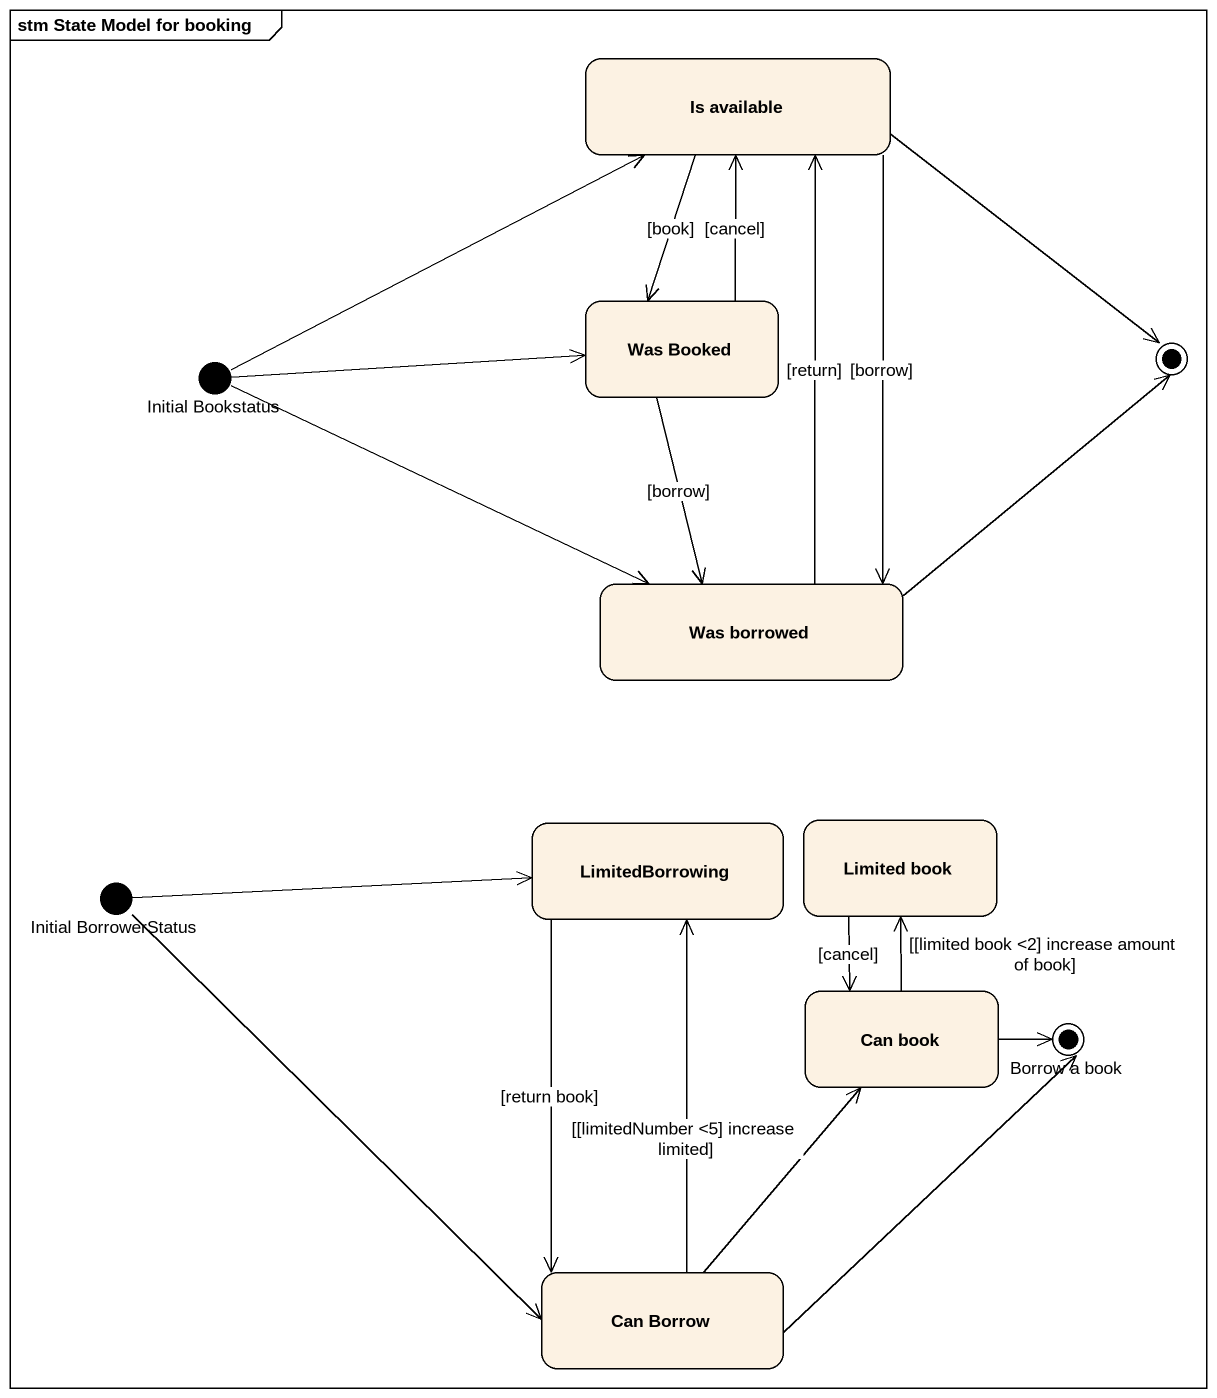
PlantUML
@startuml
mainframe stm State Model for booking
hide empty description
state "Is available" as Is_available
state "Was Booked" as Was_Booked
state "Initial Bookstatus" as Initial_Bookstatus <<start>>
state final1 <<end>>
state "Was borrowed" as Was_borrowed
state LimitedBorrowing
state "Limited book" as Limited_book
state "Initial BorrowerStatus" as Initial_BorrowerStatus <<start>>
state "Can book" as Can_book
state "Borrow a book" as Borrow_a_book <<end>>
state "Can Borrow" as Can_Borrow
Is_available --> Was_Booked : [book]
Is_available -right-> final1
Is_available --> Was_borrowed : [borrow]
Was_Booked -up-> Is_available : [cancel]
Was_Booked --> Was_borrowed : [borrow]
Initial_Bookstatus -right-> Is_available
Initial_Bookstatus -right-> Was_Booked
Initial_Bookstatus -right-> Was_borrowed
Was_borrowed -up-> Is_available : [return]
Was_borrowed -up-> final1
LimitedBorrowing --> Can_Borrow : [return book]
Limited_book --> Can_book : [cancel]
Initial_BorrowerStatus -right-> LimitedBorrowing
Initial_BorrowerStatus --> Can_Borrow
Can_book -up-> Limited_book : ~[~[limited book <2] increase amount of book]
Can_book -right-> Borrow_a_book
Can_Borrow -up-> LimitedBorrowing : ~[~[limitedNumber <5] increase limited]
Can_Borrow -up-> Can_book
Can_Borrow -up-> Borrow_a_book
@enduml
